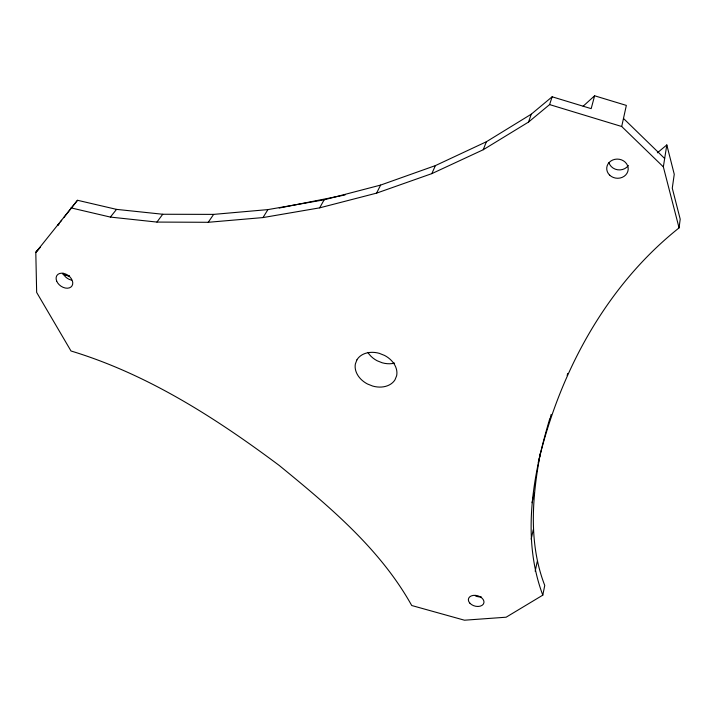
<?xml version="1.0" encoding="UTF-8"?>
<svg xmlns="http://www.w3.org/2000/svg" width="716" height="716" viewBox="0 0 716 716"><rect width="100%" height="100%" fill="white"/><g stroke="black" fill="none" stroke-linecap="round" stroke-linejoin="round"><path stroke-width="1.07" d="M538.244 462.518C559.5 372.597 606.013 285.997 679.072 227.885L663.347 166.864L621.703 126.499L626.348 105.404L594.62 95.792L591.174 108.644L552.134 96.794L531.263 114.193L486.37 141.759L435.4 165.602L380.617 185.086L324.151 199.818L267.927 209.6L213.628 214.388L162.729 214.254L116.538 209.376L77.498 200.274L35.8 252.399L36.659 292.423L71.009 350.992C147.46 374.128 215.668 417.983 279.177 465.418C328.823 506.033 380.098 548.698 411.718 605.512L464.478 620.208L506.131 617.21L542.8 595.148C521.427 538.226 532.802 475.505 549.727 418.878M542.8 595.148L544.751 585.428C528.345 543.229 532.185 496.635 540.41 453.076M679.072 227.885L680.2 219.141L672.27 188.165L674.257 174.292L666.811 144.936L657.395 152.803M663.347 166.864L666.811 144.936M535.183 571.225L537.224 561.559M567.179 375.569L567.627 373.519M531.156 539.229L533.277 529.625M549.924 419.674L551.114 414.483M532.06 502.722L534.226 493.19M70.991 207.882L110.371 217.082L156.938 222.076L208.24 222.291L262.978 217.575L319.658 207.846L376.589 193.132L431.829 173.63L483.246 149.734L528.533 122.06L549.602 104.59L552.134 96.794M528.533 122.06L531.263 114.193M483.246 149.734L486.37 141.759M431.829 173.63L435.4 165.602M376.589 193.132L380.617 185.086M319.658 207.846L324.151 199.818M262.978 217.575L267.927 209.6M208.24 222.291L213.628 214.388M156.938 222.076L162.729 214.254M57.566 225.486L58.936 223.741M60.314 222.005L61.683 220.268M63.751 217.664L77.498 200.274M110.371 217.082L116.538 209.376M57.638 225.585L59.061 223.92M583.137 106.21L594.62 95.792M279.24 208.034L345.014 194.976M63.151 274.443L69.559 276.26M63.151 274.326L69.559 276.152M549.602 104.59L621.703 126.499M623.475 118.444L664.663 158.505M71.573 280.126A9.093 6.453 36.2 0 1 62.999 273.199M394.588 363.101A21.059 16.45 22.6 0 1 382.201 362.779L377.153 360.766A21.059 16.45 22.6 0 1 367.881 352.442M628.344 165.477A10.651 9.523 4.1 0 1 617.675 169.799A10.651 9.523 4.1 0 1 608.94 162.595M481.268 596.858A7.912 5.343 15.5 0 1 475.352 595.828M356.872 359.933L355.36 363.988A21.552 16.566 22.5 0 0 367.496 384L372.669 386.058A21.552 16.566 22.5 0 0 394.99 379.802L396.619 375.802A21.552 16.566 22.5 0 0 384.617 355.467L379.337 353.355A21.552 16.566 22.5 0 0 356.872 359.933M40.132 247.324L35.8 252.399L40.194 247.342M56.654 281.012A9.174 6.471 36 0 0 70.92 287.053A9.174 6.471 36 0 0 65.738 274.049A9.174 6.471 36 0 0 56.654 281.012M469.777 603.078A7.974 5.343 15.6 0 0 483.264 604.241A7.974 5.343 15.6 0 0 475.487 595.354A7.974 5.343 15.6 0 0 469.777 603.078M609.701 175.187A10.758 9.585 4.6 0 0 627.78 171.545A10.758 9.585 4.6 0 0 614.91 159.328A10.758 9.585 4.6 0 0 609.701 175.187"/></g></svg>
